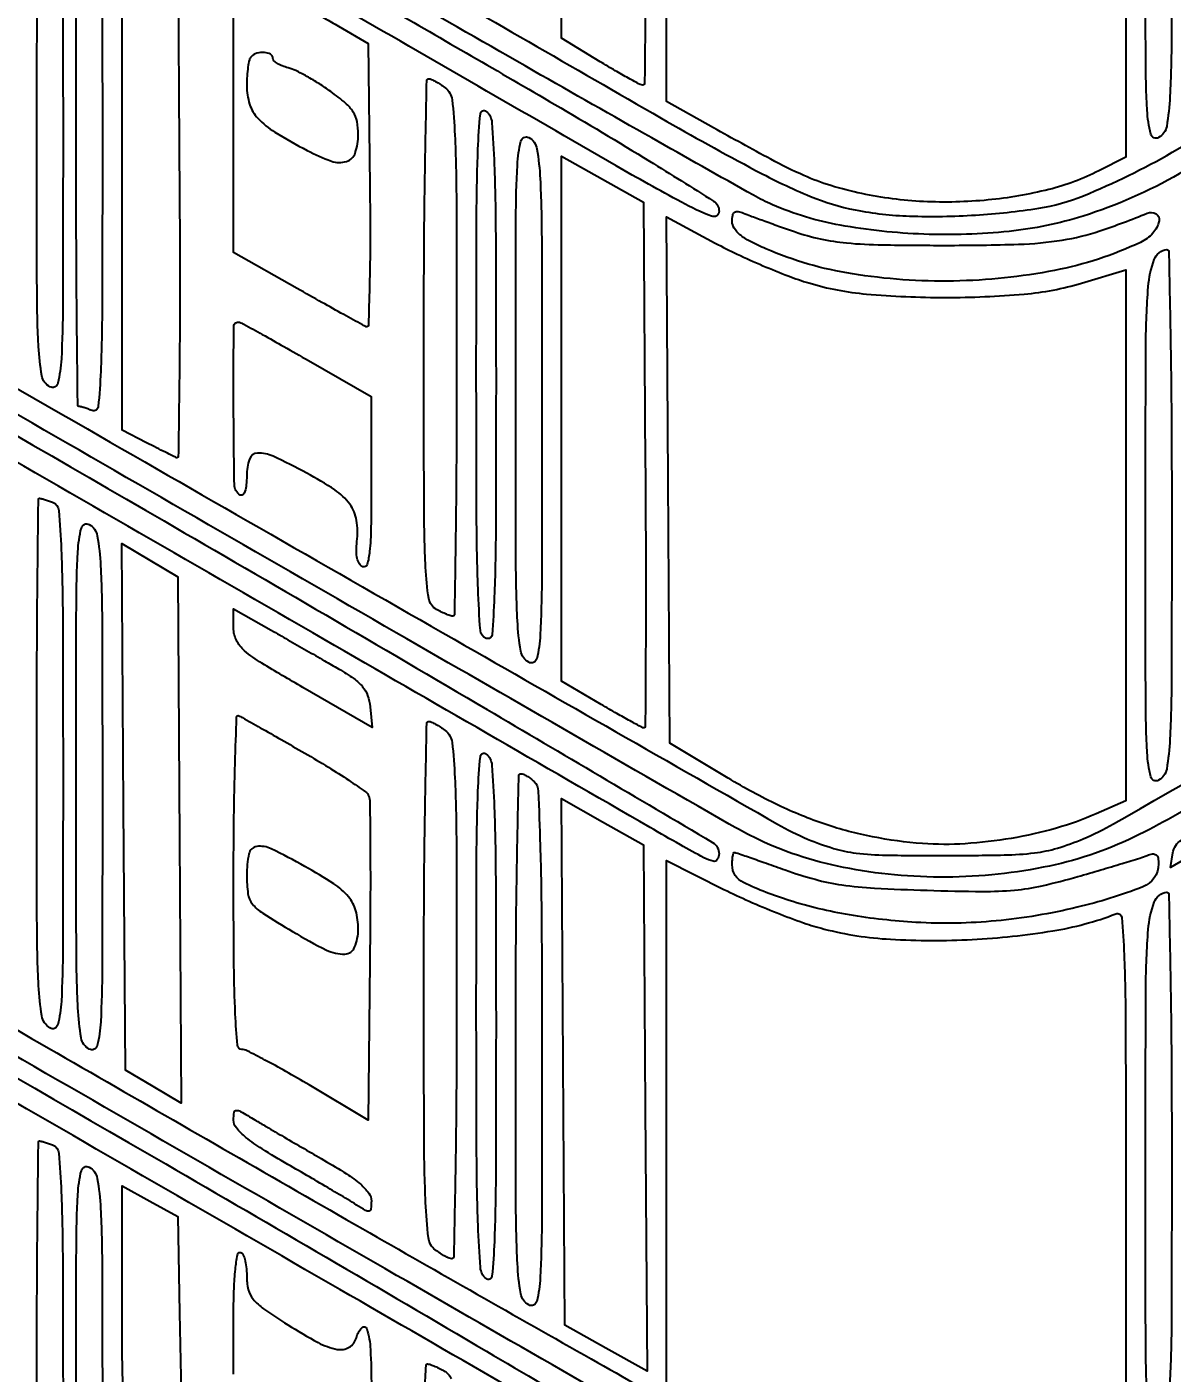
# Model space of a CAD drawing. Header units: millimetres. Extents: x -300689 to 10556, y -104928 to 107291.
# Drawn here: x -20661.48 to -20640.57, y 28027.07 to 28051.65 of the extents above; entities that cross this region are included whole.
import ezdxf

# ---------------------------------------------------------------- set-up
doc = ezdxf.new("R2010")
doc.units = ezdxf.units.MM
doc.layers.add('линии', color=7, linetype='Continuous')
doc.layers.add('Слой1', color=7, linetype='Continuous')
doc.styles.add('Ариал узк.', font='arial.ttf', dxfattribs={"width": 0.75, "height": 5})
doc.styles.add('стиль2', font='isocpeur.ttf', dxfattribs={"oblique": 15, "height": 2.5})
doc.dimstyles.new('1-1', dxfattribs={"dimscale": 0, "dimtxt": 2.7, "dimasz": 2, "dimexe": 1, "dimexo": 1, "dimgap": 1, "dimtad": 1, "dimdec": 0, "dimzin": 0, "dimdsep": 46, "dimtxsty": 'Ариал узк.', "dimblk1": 'ARCHTICK', "dimblk2": 'ARCHTICK', "dimsah": 1, "dimcen": 3, "dimdle": 0.5, "dimclrd": 256, "dimclre": 256, "dimclrt": 256, "dimadec": 0, "dimazin": 0, "dimtfac": 1, "dimtdec": 0, "dimtofl": 0, "dimtmove": 1, "dimatfit": 3, "dimldrblk": 'DOTSMALL', "dimfxl": 0, "dimtolj": 1, "dimtzin": 0, "dimarcsym": 0})

# ---------------------------------------------------------------- blocks, each defined once
blk = doc.blocks.new('_ARCHTICK')
at = {"color": 0, "linetype": 'ByBlock', "ltscale": 10, "const_width": 0.15}
blk.add_lwpolyline([(-0.5, -0.5), (0.5, 0.5)], dxfattribs=at)
blk = doc.blocks.new('*D107')
at = {"layer": 'Defpoints', "color": 0, "linetype": 'ByBlock', "ltscale": 0.25}
for p in [(-20696.566, 28031.376), (-20644.405, 28001.389), (-20648.602, 27994.088)]:
    blk.add_point(p, dxfattribs=at)
at = {"layer": 'линии', "linetype": 'ByBlock', "lineweight": -2, "ltscale": 0.25}
for p, q in [((-20697.064, 28030.509), (-20701.262, 28023.208)), ((-20701.197, 28024.324), (-20648.169, 27993.839)), ((-20644.903, 28000.522), (-20649.1, 27993.221))]:
    blk.add_line(p, q, dxfattribs=at)
at = {"layer": 'линии', "linetype": 'ByBlock', "lineweight": -2, "ltscale": 0.25, "xscale": 2, "yscale": 2, "zscale": 2}
for p, rotation in [((-20700.763, 28024.075), 150.1055145962632), ((-20648.602, 27994.088), 330.1055145962632)]:
    blk.add_blockref('_ARCHTICK', p, dxfattribs=dict(at, rotation=rotation))
at = {"layer": 'линии', "linetype": 'ByBlock', "ltscale": 0.25, "insert": (-20673.561, 28011.032), "char_height": 2.5, "attachment_point": 5, "rotation": 330.1055, "style": 'стиль2'}
blk.add_mtext('\\A1;1000', dxfattribs=at)
blk = doc.blocks.new('_DotSmall')
at = {"color": 0, "linetype": 'ByBlock', "const_width": 0.5}
blk.add_lwpolyline([(-0.0625, 0, 1), (0.0625, 0, 1)], format="xyb", close=True, dxfattribs=at)
blk = doc.blocks.new('*D108')
at = {"layer": 'Defpoints', "color": 0, "linetype": 'ByBlock', "ltscale": 0.25}
for p in [(-20581.776, 28037.45), (-20576.78, 28028.768), (-20644.444, 28001.385)]:
    blk.add_point(p, dxfattribs=at)
at = {"layer": 'линии', "linetype": 'ByBlock', "lineweight": -2, "ltscale": 0.25}
for p, q in [((-20581.277, 28036.583), (-20576.281, 28027.902)), ((-20639.881, 27992.455), (-20576.347, 28029.018)), ((-20643.945, 28000.519), (-20638.949, 27991.837))]:
    blk.add_line(p, q, dxfattribs=at)
at = {"layer": 'линии', "linetype": 'ByBlock', "lineweight": -2, "ltscale": 0.25, "xscale": 2, "yscale": 2, "zscale": 2}
for p, rotation in [((-20576.78, 28028.768), 29.91975393596303), ((-20639.448, 27992.704), 209.919753935963)]:
    blk.add_blockref('_ARCHTICK', p, dxfattribs=dict(at, rotation=rotation))
at = {"layer": 'линии', "linetype": 'ByBlock', "ltscale": 0.25, "insert": (-20609.236, 28012.686), "char_height": 2.5, "attachment_point": 5, "rotation": 29.9198, "style": 'стиль2'}
blk.add_mtext('\\A1;1200', dxfattribs=at)

msp = doc.modelspace()

# ---------------------------------------------------------------- linework, layer by layer
for points in [[(-20587.7542, 28175.7718, 0.000003), (-20607.9888, 28187.4736, 0.000096)], [(-20638.4823, 28147.8892, -0.001266), (-20641.5548, 28146.1271, -0.004672), (-20643.5088, 28145.0372, -0.001768), (-20644.9459, 28144.2597, -0.259879), (-20645.129, 28144.2627, 0.000291), (-20645.2752, 28144.3472), (-20650.6471, 28147.4477, 0.000002), (-20656.6119, 28150.8904, 0.000001), (-20663.6617, 28154.9592, -0.000248)], [(-20689.8745, 28164.198, -0.000006), (-20683.9242, 28160.766, -0.000031), (-20677.169, 28156.8691, -0.000019), (-20669.2829, 28152.3188, -0.000392), (-20659.5043, 28146.6657, -0.001527), (-20653.4663, 28143.1442, -0.000198), (-20648.9385, 28140.4824, -0.265741), (-20648.8415, 28140.3128, -0.023898), (-20648.8454, 28140.2323, -0.038107), (-20648.8571, 28140.1645, -0.044584), (-20648.8741, 28140.116, -0.294239), (-20648.8947, 28140.1028, -0.131394), (-20648.9355, 28140.1137, -0.000002), (-20655.0642, 28143.6439, -0.000172), (-20661.8146, 28147.5352, -0.000103), (-20669.8228, 28152.1575, 0.000222)], [(-20613.9332, 28145.0376, 0.000017), (-20587.7607, 28160.1886, 0.057807)], [(-20587.4386, 28159.8724, -0.000019), (-20614.101, 28144.4771, -0.000018), (-20640.7724, 28129.0791, -0.037469)], [(-20650.8381, 28147.1502, -0.000004), (-20645.423, 28144.0159, -0.063314)], [(-20644.2507, 28070.0039, 0.000011), (-20635.0942, 28075.2642, 0.000299)]]:
    msp.add_lwpolyline(points, format="xyb")
at = {"layer": 'Слой1'}
for points in [[(-20582.4325, 28045.5702, -0.000002), (-20613.3603, 28027.7154, -0.000003), (-20644.2434, 28009.8867, -0.131641), (-20644.4652, 28009.8273, -0.131717), (-20644.6926, 28009.8882, -0.000611), (-20646.8335, 28011.1285, -0.000321), (-20649.016, 28012.3983, -0.491909), (-20649.0262, 28012.477, -0.282385), (-20648.9851, 28012.4868, -0.007797), (-20648.8042, 28012.4246, -0.013841), (-20648.5877, 28012.3396, -0.008783), (-20648.3402, 28012.2291, 0.030909), (-20647.5152, 28011.9041, 0.031145), (-20646.6585, 28011.6841, 0.02874), (-20645.7206, 28011.56, 0.019842), (-20644.6499, 28011.5232, 0.01788), (-20643.6036, 28011.5661, 0.031503), (-20642.7471, 28011.6866, 0.033897), (-20641.9568, 28011.9057, 0.025085), (-20641.117, 28012.2494, 0.020593), (-20640.5576, 28012.5405, 0.00005), (-20632.7293, 28017.0336, 0.000326)], [(-20660.8991, 28068.0474, -0.000109), (-20658.978, 28066.9448, -0.000699), (-20656.1867, 28065.3366, -0.00011), (-20650.6978, 28062.1625, 0.005263), (-20648.2959, 28060.8064, 0.035356), (-20647.0536, 28060.2324, 0.05929), (-20646.0248, 28059.9766, 0.031315), (-20644.7098, 28059.8942, 0.019957), (-20643.8098, 28059.9301, 0.031277), (-20643.0434, 28060.04, 0.034024), (-20642.3458, 28060.2353, 0.030712), (-20641.6559, 28060.5288, 0.015184), (-20639.3331, 28061.7801, 0.000062), (-20613.9332, 28076.4784, 0.000017), (-20587.7607, 28091.6294, 0.057807)], [(-20587.4386, 28091.3132, -0.000019), (-20614.101, 28075.9179, -0.000018), (-20640.7724, 28060.5199, -0.037469), (-20641.6393, 28060.1027, -0.055191), (-20643.1481, 28059.6957, -0.041808), (-20644.86, 28059.5763, -0.042203), (-20646.5463, 28059.7426, -0.060637), (-20647.9768, 28060.191, -0.021835), (-20648.4058, 28060.4082, -0.000595), (-20650.2366, 28061.4405, -0.001231), (-20652.3846, 28062.662, -0.000844), (-20654.8169, 28064.0586, -0.001359), (-20657.7382, 28065.7531, -0.004794), (-20659.6019, 28066.8651, -0.001815)], [(-20654.7397, 28052.7779, 0.000554), (-20649.8998, 28049.9852, 0.008083), (-20648.1746, 28049.029, 0.023706), (-20647.1738, 28048.5548, 0.050253), (-20646.3539, 28048.306, 0.040798), (-20645.3629, 28048.1938, 0.023374), (-20644.159, 28048.2126, 0.023239), (-20643.0036, 28048.3388, 0.058259), (-20642.188, 28048.5659, 0.033948), (-20640.57, 28049.3593, 0.000061), (-20614.4214, 28064.4664, 0.000034), (-20587.9596, 28079.7612, 0.060489)], [(-20688.7136, 28060.6621, -0.00001), (-20682.8287, 28057.2654, -0.000031), (-20676.0263, 28053.3385, -0.00002), (-20668.1828, 28048.8095, 0.000384), (-20660.3724, 28044.3073, 0.00061), (-20653.6776, 28040.4658, 0.000121), (-20647.7736, 28037.0895, 0.029759), (-20647.2248, 28036.8178, 0.026638), (-20646.7546, 28036.6478, 0.043589), (-20646.3402, 28036.5609, 0.02599), (-20645.7886, 28036.5237, 0.004176), (-20644.7098, 28036.5159, 0.004229), (-20643.6358, 28036.5263, 0.025667), (-20643.0811, 28036.5649, 0.042831), (-20642.6643, 28036.6521, 0.026786), (-20642.1948, 28036.8211, 0.030325), (-20641.6396, 28037.096, 0.000071), (-20633.7544, 28041.6159, 0.000467)], [(-20649.2478, 28009.6272, 0.000006), (-20656.0263, 28013.5394, 0.000013), (-20663.9628, 28018.1196, 0.000009), (-20673.01, 28023.3402)], [(-20641.0216, 28025.6725, 0.000069), (-20614.6214, 28040.919, 0.000052), (-20588.0699, 28056.2614, 0.063882)], [(-20632.7268, 28041.7218, -0.000056), (-20640.4705, 28037.2749, -0.013951), (-20641.1712, 28036.8982, -0.064606), (-20642.8109, 28036.3249, -0.050135), (-20644.6925, 28036.1226, -0.050231), (-20646.5725, 28036.2988, -0.065636), (-20648.2072, 28036.8495, -0.016488), (-20648.6555, 28037.088, -0.000043), (-20654.7341, 28040.5848, -0.00027), (-20661.59, 28044.5344, -0.000169), (-20669.6199, 28049.1698, 0.000084), (-20677.6379, 28053.8002, 0.000137), (-20684.4552, 28057.7331, 0.000016), (-20690.5415, 28061.2418, 0.011734)], [(-20648.6639, 28025.3611, -0.000041), (-20654.727, 28028.8499, -0.000269), (-20661.5555, 28032.7848, -0.000168), (-20669.56, 28037.4067, 0.000048), (-20677.5644, 28042.0311, 0.000077), (-20684.393, 28045.9739, 0.000012), (-20690.4511, 28049.4703, 0.004886)], [(-20614.1941, 28064.1064, -0.00011), (-20640.4408, 28048.965, -0.054629), (-20642.196, 28048.194, -0.05057), (-20643.5453, 28047.9153, -0.034854), (-20645.1062, 28047.8639, -0.035194), (-20646.6316, 28048.0279, -0.058353), (-20647.8687, 28048.4025, -0.025578), (-20648.2141, 28048.5743, -0.00043), (-20650.0701, 28049.6217, -0.001104), (-20652.2268, 28050.8474, -0.000734), (-20654.695, 28052.2622, -0.001014)], [(-20644.2507, 28001.4447, 0.000011), (-20635.0942, 28006.705, 0.000299)], [(-20685.8379, 28047.2737, 0.000185), (-20674.5899, 28040.7908, -0.000168), (-20673.2789, 28040.0352, -0.000011), (-20669.5372, 28037.877, -0.000016), (-20665.0766, 28035.3039, -0.000012), (-20660.164, 28032.4696, 0.000767), (-20655.3442, 28029.6985, 0.00119), (-20651.1763, 28027.3239, 0.000339), (-20647.5421, 28025.268, 0.039558)], [(-20623.6143, 28035.2342, -0.000086), (-20632.3126, 28030.221, -0.000017), (-20639.9855, 28025.8009, -0.004304)], [(-20682.3871, 28029.8211, -0.000049), (-20679.585, 28028.2034, -0.000048), (-20676.6754, 28026.5228, -0.00007), (-20674.1109, 28025.0407, 0.000045), (-20667.6529, 28021.3081, 0.000039), (-20660.8855, 28017.3982, 0.000041), (-20654.5887, 28013.7615, 0.000083)], [(-20649.7996, 28026.8871), (-20649.7996, 28031.6561), (-20649.7996, 28036.4251), (-20648.7517, 28035.8992, 0.012379), (-20648.2935, 28035.6833, 0.009491), (-20647.783, 28035.4695, 0.009614), (-20647.2973, 28035.2876, 0.022351), (-20646.9254, 28035.1748, 0.048301), (-20645.7132, 28034.9875, 0.027149), (-20644.2222, 28034.9839, 0.027184), (-20642.7501, 28035.1408, 0.051512), (-20641.5999, 28035.451, -0.498249), (-20641.4902, 28035.3826, -0.012437), (-20641.447, 28034.702, -0.008695), (-20641.4216, 28033.495, -0.000923), (-20641.4164, 28030.6842), (-20641.4164, 28025.8469)], [(-20659.7057, 28026.6351, -0.021018), (-20659.7338, 28027.1766, -0.002437), (-20659.7397, 28028.3919), (-20659.7397, 28030.4839), (-20659.2307, 28030.2033), (-20658.7217, 28029.9227), (-20658.6886, 28028.1661), (-20658.6555, 28026.4095)], [(-20657.7038, 28027.0474), (-20657.7038, 28028.1579, -0.008834), (-20657.6958, 28028.6082, -0.018027), (-20657.6706, 28028.9608, -0.013892), (-20657.6346, 28029.2254, -0.367239), (-20657.584, 28029.2683, -0.278708), (-20657.5378, 28029.2404, -0.051836), (-20657.4994, 28029.1443, -0.042303), (-20657.4729, 28029.0079, -0.026827), (-20657.4642, 28028.8461, 0.056639), (-20657.4354, 28028.5927, 0.117803), (-20657.3476, 28028.4157, 0.067734), (-20657.156, 28028.2407, 0.009893), (-20656.7157, 28027.949, 0.017075), (-20656.162, 28027.6237, 0.077553), (-20655.8106, 28027.4985, 0.184807), (-20655.5928, 28027.5377, 0.1953), (-20655.463, 28027.7114, -0.126967), (-20655.3623, 28027.8923, -0.574002), (-20655.2702, 28027.8705, -0.062087), (-20655.2053, 28027.4975, -0.012071), (-20655.1888, 28026.8132, -0.006287)], [(-20654.2108, 28026.7575, -0.001714), (-20654.1905, 28027.2062, -0.400009), (-20654.163, 28027.2324, -0.086217), (-20654.1238, 28027.2256, -0.012142), (-20654.0471, 28027.196, -0.013553), (-20653.9572, 28027.1559, -0.011153), (-20653.8636, 28027.1084, -0.177126), (-20653.7334, 28026.9626, -0.067884)]]:
    msp.add_lwpolyline(points, format="xyb", dxfattribs=at)
for points in [[(-20587.4832, 28066.9887, -0.057816), (-20587.5664, 28066.9246, -0.000846), (-20588.0999, 28066.6056, -0.002305), (-20588.7218, 28066.239, -0.001518), (-20589.4406, 28065.8227, 0.00035), (-20591.981, 28064.3591, 0.000002), (-20615.042, 28051.0515, 0.000001), (-20638.561, 28037.4793, 0.000602), (-20640.0797, 28036.6004), (-20640.5994, 28036.2989), (-20640.5588, 28036.5629, -0.225443), (-20640.3995, 28036.7978, -0.000272), (-20635.2813, 28039.802, -0.00144), (-20627.9143, 28044.0925, -0.000251), (-20613.9914, 28052.138, -0.000305), (-20601.4395, 28059.3727, -0.001146), (-20593.5499, 28063.8896, -0.000098), (-20587.5312, 28067.3156, -0.503104), (-20587.4234, 28067.2681, -0.058171), (-20587.4151, 28067.1915, -0.050615), (-20587.424, 28067.1113, -0.053301), (-20587.4475, 28067.0396, -0.094025)], [(-20669.9154, 28048.955, -0.000323), (-20658.9726, 28042.6265, -0.001772), (-20653.0772, 28039.184, -0.000356), (-20648.9598, 28036.7562, -0.265301), (-20648.8415, 28036.549, -0.14931), (-20648.8742, 28036.442, -0.310822), (-20648.9516, 28036.4115, -0.067203), (-20649.118, 28036.4745, -0.0049), (-20649.5477, 28036.7124, -0.001961), (-20650.101, 28037.0288, -0.000009), (-20656.0477, 28040.4602, -0.000042), (-20662.8014, 28044.3582, -0.000026), (-20670.6837, 28048.9089, -0.000396), (-20680.4049, 28054.5324, -0.00151), (-20686.4581, 28058.0648, -0.000191), (-20691.018, 28060.7467, -0.263523), (-20691.1151, 28060.9149, -0.028808), (-20691.1111, 28060.9952, -0.045216), (-20691.0976, 28061.0629, -0.056906), (-20691.0775, 28061.1102, -0.270196), (-20691.0531, 28061.1245, -0.131338), (-20691.0042, 28061.1114, -0.000003), (-20684.8176, 28057.5497, -0.000204), (-20678.0006, 28053.6213, -0.000123)], [(-20650.1875, 28055.3803, -0.001476), (-20650.1809, 28053.5418, -0.002462), (-20650.1875, 28051.994, -0.000244), (-20650.2009, 28050.616, -0.41123), (-20650.2317, 28050.5856, -0.12285), (-20650.283, 28050.5984, -0.003213), (-20650.4919, 28050.7113, -0.006588), (-20650.7361, 28050.8495, -0.004435), (-20651.0115, 28051.0134), (-20651.7158, 28051.4413), (-20651.7158, 28056.2299), (-20651.7158, 28061.0186), (-20650.9673, 28060.5968), (-20650.2188, 28060.175)], [(-20647.7155, 28058.8531, 0.046375), (-20646.3263, 28058.515, 0.034076), (-20644.7452, 28058.3917, 0.034444), (-20643.1885, 28058.4838, 0.052853), (-20641.8757, 28058.7961), (-20641.4164, 28058.9582), (-20641.4164, 28054.1156), (-20641.4164, 28049.2731), (-20641.9081, 28049.0222, -0.056654), (-20642.8229, 28048.6794, -0.03732), (-20643.9315, 28048.4882, -0.036), (-20645.1093, 28048.4597, -0.040285), (-20646.2345, 28048.6049, -0.021805), (-20646.8019, 28048.7513, -0.030409), (-20647.293, 28048.9343, -0.019418), (-20647.8984, 28049.2316, -0.003963), (-20648.9439, 28049.8071), (-20649.798, 28050.2862), (-20649.7988, 28055.1028), (-20649.7996, 28059.9193), (-20649.0781, 28059.4965, 0.013181), (-20648.7551, 28059.3184, 0.009058), (-20648.3802, 28059.133, 0.009138), (-20648.0126, 28058.9676, 0.018316)], [(-20640.5781, 28054.5419, -0.000748), (-20640.5827, 28051.4509, -0.011428), (-20640.6103, 28050.3827, -0.029999), (-20640.6704, 28049.8319, -0.231703), (-20640.8176, 28049.6275, -0.488571), (-20640.9617, 28049.6914, -0.048236), (-20641.0265, 28050.126, -0.012249), (-20641.0531, 28051.1092, -0.000638), (-20641.0571, 28054.27, -0.001453), (-20641.0481, 28057.3718, -0.017454), (-20640.9994, 28058.5667, -0.049085), (-20640.8953, 28059.1599, -0.336668), (-20640.6739, 28059.3281, -0.407904), (-20640.6347, 28059.2897, -0.000394), (-20640.6062, 28057.9221, -0.003128), (-20640.585, 28056.3771, -0.001876)], [(-20654.8928, 28052.0046, -0.00122), (-20651.8408, 28050.2339, -0.00581), (-20650.1105, 28049.1973, -0.003344), (-20648.9439, 28048.4689, -0.256948), (-20648.8415, 28048.2829, -0.52959), (-20648.9775, 28048.1905, -0.029522), (-20649.5297, 28048.448, -0.006904), (-20650.7208, 28049.1131, -0.000198), (-20655.7624, 28052.0227, -0.00162), (-20658.2301, 28053.4588, -0.005601), (-20659.8148, 28054.412, -0.002434), (-20660.9644, 28055.1288, -0.252598), (-20661.0531, 28055.2862, -0.025454), (-20661.0505, 28055.3665, -0.040645), (-20661.0393, 28055.4342, -0.049244), (-20661.0221, 28055.4821, -0.289819), (-20661.0006, 28055.4957, -0.130519), (-20660.9576, 28055.4843, -0.000031), (-20659.1832, 28054.4702, -0.000624), (-20657.2171, 28053.3432, -0.000378)], [(-20660.8175, 28049.8029, -0.000627), (-20660.8216, 28046.5861, -0.012032), (-20660.8481, 28045.5856, -0.046709), (-20660.9126, 28045.1413, -0.490743), (-20661.057, 28045.0766, -0.230041), (-20661.2038, 28045.279, -0.031222), (-20661.2643, 28045.8143, -0.011756), (-20661.2919, 28046.8536, -0.000775), (-20661.2966, 28049.8513, -0.001609), (-20661.2908, 28051.6384, -0.002614), (-20661.2731, 28053.1563, -0.000389), (-20661.2494, 28054.5008, -0.194122), (-20661.2167, 28054.5776, -0.077955), (-20661.1747, 28054.6082, -0.038133), (-20661.1134, 28054.634, -0.036641), (-20661.0442, 28054.6515, -0.043841), (-20660.9772, 28054.6574, -0.398477), (-20660.8856, 28054.5706, -0.005286), (-20660.8484, 28053.7173, -0.007068), (-20660.8235, 28052.3854, -0.001153)], [(-20660.099, 28049.371, -0.000891), (-20660.104, 28046.5347, -0.009124), (-20660.1296, 28045.3607, -0.014717), (-20660.1746, 28044.7149, -0.494913), (-20660.2884, 28044.6447, 0.008099), (-20660.3646, 28044.6725, 0.009838), (-20660.4369, 28044.696, 0.008575), (-20660.4982, 28044.7135, 0.065182), (-20660.5279, 28044.7173, -0.411072), (-20660.5485, 28044.7377, -0.000105), (-20660.5633, 28046.1434, -0.001612), (-20660.5744, 28047.7104, -0.000967), (-20660.578, 28049.5718, -0.000627), (-20660.574, 28052.7886, -0.012032), (-20660.5474, 28053.7892, -0.046709), (-20660.483, 28054.2334, -0.490743), (-20660.3385, 28054.2981, -0.23185), (-20660.1913, 28054.0935, -0.02989), (-20660.1312, 28053.5414, -0.011398), (-20660.1036, 28052.4705, -0.000746)], [(-20658.6904, 28048.5419, -0.001774), (-20658.685, 28046.703, -0.003), (-20658.6951, 28045.1622, -0.000403), (-20658.7133, 28043.8049, -0.54686), (-20658.7503, 28043.7819, -0.004897), (-20658.8078, 28043.81, -0.000473), (-20658.9466, 28043.8798, -0.000601), (-20659.1119, 28043.9633, -0.000475), (-20659.2906, 28044.054), (-20659.7397, 28044.2827), (-20659.7397, 28049.1176), (-20659.7397, 28053.9524), (-20659.2307, 28053.649), (-20658.7217, 28053.3455)], [(-20655.7876, 28051.6616), (-20655.2487, 28051.3474), (-20655.2164, 28048.7402, -0.003533), (-20655.2111, 28047.7432, -0.006035), (-20655.2226, 28046.9108, -0.001589), (-20655.2433, 28046.1992, -0.523657), (-20655.2828, 28046.1736, -0.028357), (-20655.3535, 28046.2076, -0.000595), (-20655.6936, 28046.3959, -0.001381), (-20656.0906, 28046.6177, -0.00093), (-20656.5426, 28046.873), (-20657.7037, 28047.5317), (-20657.7037, 28050.1453), (-20657.7038, 28052.7588), (-20657.0151, 28052.3673, -0.000692), (-20656.7122, 28052.1944, -0.000482), (-20656.3705, 28051.9984, -0.000486), (-20656.043, 28051.8097, -0.001005)], [(-20657.3844, 28051.1045, 0.140499), (-20657.4155, 28051.0484, 0.019403), (-20657.4408, 28050.9159, 0.020992), (-20657.4584, 28050.7526, 0.016376), (-20657.4642, 28050.5743, 0.078249), (-20657.4116, 28050.2398, 0.110216), (-20657.2589, 28049.9804, 0.067878), (-20656.9511, 28049.7295, 0.015127), (-20656.3604, 28049.3929, 0.035825), (-20655.9192, 28049.1979, 0.162958), (-20655.6423, 28049.1919, 0.241677), (-20655.4823, 28049.3488, 0.080331), (-20655.4283, 28049.6829, 0.046888), (-20655.4507, 28049.9207, 0.095521), (-20655.5196, 28050.0944, 0.074087), (-20655.6609, 28050.2567, 0.019936), (-20655.93, 28050.4685, 0.015189), (-20656.1424, 28050.6127, 0.014661), (-20656.3657, 28050.7456, 0.014749), (-20656.5689, 28050.8509, 0.050699), (-20656.7085, 28050.9014, -0.034139), (-20656.8144, 28050.9358, -0.046199), (-20656.9039, 28050.9818, -0.054543), (-20656.9662, 28051.0318, -0.199009), (-20656.9852, 28051.0776, 0.27504), (-20657.0274, 28051.1485, 0.107867), (-20657.1411, 28051.1815, 0.087437), (-20657.2792, 28051.1667, 0.126649)], [(-20653.8415, 28050.5386, -0.203976), (-20653.7157, 28050.3184, -0.018487), (-20653.6642, 28049.6732, -0.009761), (-20653.6372, 28048.5069, -0.000911), (-20653.6319, 28045.6323, -0.001337), (-20653.6368, 28043.8119, -0.00223), (-20653.6518, 28042.2795, -0.000201), (-20653.6719, 28040.9124, -0.409805), (-20653.6997, 28040.885, -0.086217), (-20653.7388, 28040.8918, -0.012142), (-20653.8156, 28040.9214, -0.013553), (-20653.9054, 28040.9615, -0.011153), (-20653.9991, 28041.009, -0.235699), (-20654.1411, 28041.2094, -0.026597), (-20654.1986, 28041.7803, -0.011008), (-20654.226, 28042.8714, -0.000778), (-20654.2307, 28045.9192, -0.001759), (-20654.2243, 28047.7542, -0.002936), (-20654.2043, 28049.2983, -0.000348), (-20654.1777, 28050.667, -0.420733), (-20654.1409, 28050.7015, -0.094564), (-20654.0933, 28050.6903, -0.019699), (-20654.0159, 28050.6521, -0.020021), (-20653.9283, 28050.5998, -0.017735)], [(-20652.9134, 28045.1855, -0.000964), (-20652.9186, 28042.4451, -0.008581), (-20652.944, 28041.239, -0.011516), (-20652.9863, 28040.5494, -0.499492), (-20653.093, 28040.4824, -0.290707), (-20653.1994, 28040.6258, -0.009066), (-20653.2412, 28041.3894, -0.008094), (-20653.267, 28042.6618, -0.001028), (-20653.2726, 28045.4035, -0.000902), (-20653.2676, 28048.2178, -0.008643), (-20653.2425, 28049.4169, -0.015213), (-20653.1981, 28050.0634, -0.600958), (-20653.093, 28050.1065, -0.203288), (-20652.9887, 28049.9047, -0.009841), (-20652.9454, 28049.1339, -0.008024), (-20652.9192, 28047.8552, -0.001098)], [(-20652.075, 28044.7089, -0.000636), (-20652.0791, 28041.5349, -0.012197), (-20652.1057, 28040.5476, -0.04787), (-20652.1704, 28040.1108, -0.489091), (-20652.3146, 28040.0467, -0.231751), (-20652.4618, 28040.2512, -0.029963), (-20652.5218, 28040.8024, -0.011418), (-20652.5495, 28041.8715, -0.000747), (-20652.5541, 28044.9653, -0.000636), (-20652.55, 28048.1393, -0.012197), (-20652.5234, 28049.1266, -0.04787), (-20652.4588, 28049.5634, -0.489091), (-20652.3146, 28049.6275, -0.231751), (-20652.1674, 28049.423, -0.029963), (-20652.1073, 28048.8718, -0.011418), (-20652.0797, 28047.8027, -0.000747)], [(-20669.8576, 28037.196, -0.000324), (-20658.9431, 28030.8839, -0.001793), (-20653.0861, 28027.4636, -0.000408), (-20649.0166, 28025.0629, -0.225018), (-20648.8615, 28024.8334, -0.042611), (-20648.8514, 28024.6824, -0.438424), (-20648.8931, 28024.6453, -0.106052), (-20648.9915, 28024.677, -0.003675), (-20649.3405, 28024.8818, 0.003655), (-20649.7551, 28025.1251, 0.000009), (-20655.7657, 28028.5928, 0.000057), (-20662.5404, 28032.5002, 0.000036), (-20670.4847, 28037.0801, -0.000364), (-20680.6976, 28042.9769, -0.001632), (-20686.6638, 28046.4535, -0.000257), (-20691.0052, 28049.0053, -0.261628), (-20691.1134, 28049.1912, -0.061065), (-20691.1043, 28049.2764, -0.126888), (-20691.0736, 28049.3353, -0.170476), (-20691.0253, 28049.3616, -0.132848), (-20690.9653, 28049.3555, -0.03907), (-20690.846, 28049.2987, -0.000007), (-20684.7025, 28045.7597, -0.000162), (-20677.9037, 28041.8402, -0.000098)], [(-20650.1875, 28043.6492, -0.00107), (-20650.1794, 28041.8086, -0.001785), (-20650.1815, 28040.2591, -0.000129), (-20650.1886, 28038.8714, -0.412628), (-20650.211, 28038.8491, -0.123612), (-20650.2497, 28038.8588, -0.001738), (-20650.4627, 28038.9739, -0.004725), (-20650.709, 28039.1112, -0.00308), (-20650.9908, 28039.274), (-20651.7158, 28039.6989), (-20651.7158, 28044.4945), (-20651.7158, 28049.2901), (-20650.9673, 28048.8697), (-20650.2188, 28048.4493)], [(-20647.4643, 28047.91, 0.030388), (-20646.994, 28047.7774, 0.030817), (-20646.5133, 28047.7037, 0.018699), (-20645.8559, 28047.6686, 0.003977), (-20644.7098, 28047.6595, 0.007639), (-20643.3752, 28047.6799, 0.031998), (-20642.5763, 28047.7556, 0.040958), (-20641.8925, 28047.9232, 0.018474), (-20641.0272, 28048.2481, -0.239901), (-20640.8651, 28048.236, -0.321985), (-20640.8094, 28048.1048, -0.128216), (-20640.9255, 28047.8795, -0.100466), (-20641.1469, 28047.7148, -0.061827), (-20642.7156, 28047.2022, -0.043802), (-20644.5596, 28047.0083, -0.043824), (-20646.4078, 28047.1386, -0.062152), (-20647.9892, 28047.597, -0.017975), (-20648.2773, 28047.7334, -0.051893), (-20648.4616, 28047.8546, -0.081473), (-20648.566, 28047.973, -0.140943), (-20648.602, 28048.0982, -0.045302), (-20648.5918, 28048.2101, -0.194585), (-20648.5567, 28048.2655, -0.206057), (-20648.4945, 28048.279, -0.051109), (-20648.3924, 28048.2481, 0.009997), (-20648.2698, 28048.1997, 0.00169), (-20648.0333, 28048.1126, 0.001846), (-20647.7548, 28048.0123, 0.001641)], [(-20647.2025, 28046.9729, 0.051742), (-20646.1528, 28046.7705, 0.021654), (-20644.7121, 28046.7075, 0.021648), (-20643.2721, 28046.7692, 0.052006), (-20642.2248, 28046.9707), (-20641.4164, 28047.2154), (-20641.4164, 28042.3668), (-20641.4164, 28037.5183), (-20641.9589, 28037.2783, -0.035134), (-20642.6831, 28037.017, -0.026638), (-20643.507, 28036.8304, -0.026562), (-20644.3493, 28036.732, -0.034126), (-20645.129, 28036.7359, -0.030115), (-20646.039, 28036.858, -0.032766), (-20646.9019, 28037.0868, -0.031116), (-20647.7649, 28037.4383, -0.022734), (-20648.6761, 28037.9297), (-20649.7397, 28038.5672), (-20649.771, 28043.3746), (-20649.8023, 28048.1819), (-20648.9105, 28047.7009, 0.013734), (-20648.5095, 28047.4986, 0.009202), (-20648.0409, 28047.2886, 0.009271), (-20647.579, 28047.1017, 0.018005)], [(-20640.5781, 28042.8054, -0.000748), (-20640.5827, 28039.7145, -0.011428), (-20640.6103, 28038.6462, -0.029999), (-20640.6704, 28038.0955, -0.231703), (-20640.8176, 28037.891, -0.490489), (-20640.962, 28037.9556, -0.046887), (-20641.0265, 28038.3987, -0.012058), (-20641.0531, 28039.3972, -0.000628), (-20641.0571, 28042.6074, -0.001082), (-20641.0501, 28045.8409, -0.01844), (-20641.0063, 28046.9029, -0.06772), (-20640.8982, 28047.4021, -0.286843), (-20640.6679, 28047.5821, -0.439237), (-20640.6311, 28047.5497, -0.000351), (-20640.6045, 28046.1829, -0.002942), (-20640.5845, 28044.64, -0.001759)], [(-20656.3378, 28045.5557), (-20655.1921, 28044.897), (-20655.1905, 28043.3139, -0.003858), (-20655.1959, 28042.5016, -0.021516), (-20655.2209, 28042.0667, -0.042591), (-20655.2653, 28041.8301, -0.442535), (-20655.344, 28041.7904, -0.165391), (-20655.4063, 28041.8423, -0.079778), (-20655.4463, 28041.9396, -0.057416), (-20655.4623, 28042.0776, -0.029291), (-20655.4522, 28042.2521, 0.068441), (-20655.4601, 28042.6378, 0.119414), (-20655.5825, 28042.9313, 0.087464), (-20655.8574, 28043.1947, 0.024908), (-20656.3666, 28043.4995, 0.01236), (-20656.984, 28043.8093, 0.121294), (-20657.2674, 28043.8664, 0.309406), (-20657.414, 28043.7566, 0.082179), (-20657.4642, 28043.4528, -0.023007), (-20657.472, 28043.2843, -0.059005), (-20657.4974, 28043.1651, -0.125298), (-20657.5364, 28043.1051, -0.336396), (-20657.584, 28043.1006, -0.25584), (-20657.6901, 28043.2874, -0.003076), (-20657.7034, 28044.7336, -0.002838), (-20657.6996, 28046.1806, -0.517501), (-20657.5936, 28046.2543, -0.039027), (-20657.5164, 28046.2192, -0.000982), (-20657.1793, 28046.0326, -0.0021), (-20656.7848, 28045.811, -0.00143)], [(-20582.1576, 28044.2971, -0.060638), (-20582.1916, 28044.2716, -0.000001), (-20590.3633, 28039.5493, -0.000061), (-20599.3599, 28034.3519, -0.000036), (-20610.0393, 28028.1851, 0.000011), (-20620.9374, 28021.8927, 0.000015), (-20630.6365, 28016.2919, 0.000009), (-20638.8301, 28011.5599, 0.000223), (-20641.0571, 28010.2724), (-20644.2308, 28008.4357), (-20644.2682, 28008.9244, -0.010054), (-20644.279, 28009.1152, -0.014561), (-20644.2802, 28009.284, -0.010115), (-20644.2743, 28009.4226, -0.182729), (-20644.2564, 28009.4624, -0.065401), (-20644.2113, 28009.497, -0.000001), (-20635.1136, 28014.7564, -0.000078), (-20625.0937, 28020.5468, -0.000047), (-20613.2011, 28027.4155), (-20582.1951, 28045.3193), (-20582.1576, 28044.8262, -0.007561), (-20582.146, 28044.6346, -0.011384), (-20582.1422, 28044.4674, -0.006372), (-20582.144, 28044.3281, -0.197266)], [(-20661.007, 28042.968, -0.287428), (-20660.8933, 28042.8168, -0.011576), (-20660.8491, 28042.1013, -0.008674), (-20660.8229, 28040.869, -0.000965), (-20660.8175, 28038.0568, -0.00062), (-20660.8215, 28034.8439, -0.01214), (-20660.848, 28033.8535, -0.050656), (-20660.9138, 28033.4251, -0.506568), (-20661.057, 28033.3679, -0.214166), (-20661.2037, 28033.5867, -0.029985), (-20661.2642, 28034.1411, -0.011421), (-20661.2919, 28035.2111, -0.000762), (-20661.2966, 28038.2791, -0.000986), (-20661.293, 28040.105, -0.001644), (-20661.2819, 28041.642, -0.000109), (-20661.2671, 28043.0204, -0.411009), (-20661.2465, 28043.0407, -0.065182), (-20661.2168, 28043.0368, -0.008575), (-20661.1555, 28043.0194, -0.009838), (-20661.0832, 28042.9958, -0.008099)], [(-20660.099, 28037.6431, -0.000636), (-20660.103, 28034.4691, -0.012197), (-20660.1296, 28033.4818, -0.04787), (-20660.1943, 28033.045, -0.489091), (-20660.3385, 28032.9809, -0.231751), (-20660.4857, 28033.1854, -0.029963), (-20660.5458, 28033.7366, -0.011418), (-20660.5734, 28034.8057, -0.000747), (-20660.578, 28037.8995, -0.000636), (-20660.574, 28041.0734, -0.012197), (-20660.5474, 28042.0607, -0.04787), (-20660.4827, 28042.4976, -0.489091), (-20660.3385, 28042.5617, -0.231751), (-20660.1913, 28042.3572, -0.029963), (-20660.1312, 28041.806, -0.011418), (-20660.1036, 28040.7368, -0.000747)], [(-20655.7876, 28039.9259, -0.020806), (-20655.5091, 28039.7481, -0.066887), (-20655.3475, 28039.5995, -0.089575), (-20655.2569, 28039.4395, -0.059661), (-20655.2113, 28039.2331), (-20655.174, 28038.8536), (-20656.4389, 28039.5856, -0.004854), (-20657.1876, 28040.0287, -0.04119), (-20657.5041, 28040.2577, -0.10077), (-20657.6515, 28040.4472, -0.115601), (-20657.7038, 28040.67), (-20657.7038, 28041.0224), (-20657.0151, 28040.6308, -0.000619), (-20656.7122, 28040.458, -0.000431), (-20656.3705, 28040.2622, -0.000435), (-20656.043, 28040.0737, -0.0009)], [(-20656.4032, 28038.3857, -0.006723), (-20655.9729, 28038.1293, -0.009821), (-20655.6015, 28037.8911, -0.005743), (-20655.2977, 28037.6826, -0.148936), (-20655.2372, 28037.605, -0.089327), (-20655.2164, 28037.4958, -0.000804), (-20655.2094, 28036.6581, -0.002729), (-20655.2081, 28035.6934, -0.001756), (-20655.2166, 28034.5747), (-20655.2487, 28031.6821), (-20656.3265, 28032.3261, 0.005344), (-20656.7503, 28032.5732, 0.007652), (-20657.1317, 28032.7825, 0.00453), (-20657.4556, 28032.9501, 0.108552), (-20657.5541, 28032.9755, -0.379672), (-20657.6345, 28033.0522, -0.008666), (-20657.6723, 28033.6235, -0.0101), (-20657.6973, 28034.5, -0.002084), (-20657.7038, 28036.0447, -0.002868), (-20657.697, 28037.2168, -0.004878), (-20657.6762, 28038.1969, -0.001039), (-20657.6482, 28039.0444, -0.526446), (-20657.61, 28039.0687, -0.027516), (-20657.5429, 28039.0356, -0.000567), (-20657.2169, 28038.8516, -0.001327), (-20656.8365, 28038.635, -0.000893)], [(-20653.8415, 28038.8022, -0.203976), (-20653.7157, 28038.582, -0.018487), (-20653.6642, 28037.9367, -0.009761), (-20653.6372, 28036.7704, -0.000911), (-20653.6319, 28033.8958, -0.001773), (-20653.6384, 28032.0757, -0.00296), (-20653.6583, 28030.5442, -0.000353), (-20653.685, 28029.1869, -0.420681), (-20653.7217, 28029.1524, -0.094564), (-20653.7694, 28029.1636, -0.019699), (-20653.8467, 28029.2018, -0.020021), (-20653.9343, 28029.2541, -0.017735), (-20654.0211, 28029.3153, -0.203976), (-20654.1469, 28029.5355, -0.018487), (-20654.1985, 28030.1807, -0.009761), (-20654.2255, 28031.347, -0.000911), (-20654.2307, 28034.2216, -0.001773), (-20654.2243, 28036.0417, -0.00296), (-20654.2043, 28037.5732, -0.000353), (-20654.1777, 28038.9305, -0.420681), (-20654.1409, 28038.9651, -0.094564), (-20654.0933, 28038.9539, -0.019699), (-20654.0159, 28038.9156, -0.020021), (-20653.9283, 28038.8633, -0.017735)], [(-20582.1583, 28038.1042), (-20582.1951, 28037.5987), (-20613.153, 28019.7275, -0.000112), (-20625.0306, 28012.8745, -0.000186), (-20635.0455, 28007.104, -0.000003), (-20644.1335, 28001.8723, -0.114276), (-20644.2077, 28001.8498, -0.363176), (-20644.2433, 28001.8757, -0.031494), (-20644.2652, 28001.9947, -0.029994), (-20644.2748, 28002.1576, -0.017727), (-20644.2676, 28002.3522), (-20644.2308, 28002.8612), (-20613.2728, 28020.7306, -0.000116), (-20601.3953, 28027.5829, -0.000193), (-20591.3803, 28033.3523, -0.000003), (-20582.2924, 28038.583, -0.118778), (-20582.2181, 28038.6048, -0.358002), (-20582.1825, 28038.5784, -0.031503), (-20582.1607, 28038.4597, -0.030082), (-20582.1511, 28038.2976, -0.017871)], [(-20652.9134, 28033.4306, -0.000913), (-20652.9184, 28030.6522, -0.008758), (-20652.9435, 28029.4687, -0.015619), (-20652.9881, 28028.8322, -0.600234), (-20653.093, 28028.7893, -0.203384), (-20653.1973, 28028.9913, -0.009783), (-20653.2406, 28029.765, -0.007995), (-20653.2668, 28031.0484, -0.001093), (-20653.2726, 28033.7288, -0.000913), (-20653.2676, 28036.5072, -0.008758), (-20653.2425, 28037.6907, -0.015619), (-20653.1979, 28038.3271, -0.600234), (-20653.093, 28038.3701, -0.203384), (-20652.9887, 28038.1681, -0.009783), (-20652.9454, 28037.3943, -0.007995), (-20652.9192, 28036.111, -0.001093)], [(-20652.2188, 28037.8671, -0.187613), (-20652.143, 28037.6948, -0.003584), (-20652.1068, 28036.7013, -0.005849), (-20652.0818, 28035.2784, -0.001459), (-20652.075, 28032.9527, -0.000638), (-20652.0791, 28029.7919, -0.012249), (-20652.1057, 28028.8087, -0.048236), (-20652.1704, 28028.3742, -0.488571), (-20652.3146, 28028.3102, -0.231703), (-20652.4618, 28028.5147, -0.029999), (-20652.5218, 28029.0654, -0.011428), (-20652.5495, 28030.1337, -0.000748), (-20652.5541, 28033.2246, -0.001876), (-20652.5472, 28035.0599, -0.003128), (-20652.5259, 28036.6048, -0.000394), (-20652.4975, 28037.9724, -0.407904), (-20652.4583, 28038.0108, -0.102712), (-20652.4117, 28038.0011, -0.032763), (-20652.3484, 28037.9686, -0.031128), (-20652.2808, 28037.9221, -0.030136)], [(-20657.4642, 28036.1599, 0.03388), (-20657.4412, 28035.8195, 0.137525), (-20657.3594, 28035.6308, 0.081027), (-20657.1699, 28035.4622, 0.007298), (-20656.6268, 28035.1288, 0.017809), (-20656.007, 28034.7898, 0.125414), (-20655.6739, 28034.717, 0.293678), (-20655.4938, 28034.8416, 0.098817), (-20655.4283, 28035.1698, 0.065366), (-20655.4729, 28035.5096, 0.110976), (-20655.6053, 28035.7625, 0.07314), (-20655.8754, 28036.0002, 0.016474), (-20656.401, 28036.3171, 0.013308), (-20657.0151, 28036.6393, 0.151977), (-20657.2821, 28036.6809, 0.313015), (-20657.4232, 28036.5486, 0.052684)], [(-20647.6349, 28036.2536, 0.020323), (-20647.09, 28036.0821, 0.030358), (-20646.6012, 28035.9812, 0.022107), (-20646.0023, 28035.922, 0.005913), (-20645.0456, 28035.8812, 0.005406), (-20644.0323, 28035.8609, 0.025035), (-20643.4471, 28035.8849, 0.032983), (-20642.945, 28035.9643, 0.014382), (-20642.2911, 28036.1324, 0.001715), (-20641.872, 28036.2546, 0.002159), (-20641.4849, 28036.3708, 0.001718), (-20641.161, 28036.4708, 0.017197), (-20641.0272, 28036.5176, -0.054493), (-20640.9265, 28036.5447, -0.200021), (-20640.8637, 28036.5293, -0.188174), (-20640.8281, 28036.4728, -0.04776), (-20640.8176, 28036.3629, -0.310499), (-20641.1057, 28035.9437, -0.032543), (-20642.3054, 28035.5706, -0.035373), (-20643.7845, 28035.3233, -0.038139), (-20645.2466, 28035.2959, -0.027132), (-20646.4627, 28035.4323, -0.034423), (-20647.5616, 28035.6952, -0.034512), (-20648.3955, 28036.0212, -0.290041), (-20648.602, 28036.3472, -0.016192), (-20648.5992, 28036.434, -0.026444), (-20648.5905, 28036.5071, -0.024655), (-20648.5783, 28036.562, -0.337417), (-20648.563, 28036.5737, -0.082707), (-20648.5335, 28036.5688, -0.0005), (-20648.2743, 28036.4796, -0.002057), (-20647.9785, 28036.3763, -0.001307)], [(-20640.5781, 28031.0935, -0.000762), (-20640.5828, 28028.0255, -0.011421), (-20640.6105, 28026.9555, -0.029985), (-20640.671, 28026.4011, -0.214166), (-20640.8176, 28026.1823, -0.506648), (-20640.9609, 28026.2395, -0.0506), (-20641.0266, 28026.6682, -0.012132), (-20641.0531, 28027.6592, -0.00062), (-20641.0571, 28030.8741, -0.001082), (-20641.0501, 28034.1055, -0.018452), (-20641.0063, 28035.1668, -0.067774), (-20640.8982, 28035.6656, -0.286772), (-20640.6679, 28035.8457, -0.439204), (-20640.6311, 28035.8132, -0.000354), (-20640.6045, 28034.4536, -0.002957), (-20640.5845, 28032.9187, -0.001768)], [(-20656.0571, 28030.9555, -0.011159), (-20655.6424, 28030.7042, -0.036011), (-20655.3839, 28030.512, -0.057255), (-20655.2358, 28030.3515, -0.159013), (-20655.1888, 28030.2073, -0.025855), (-20655.1962, 28030.0642, -0.309798), (-20655.2302, 28030.0242, -0.200701), (-20655.293, 28030.0325, -0.012146), (-20655.4583, 28030.134, 0.008988), (-20655.6186, 28030.2339, 0.001407), (-20655.9388, 28030.4243, 0.001564), (-20656.3177, 28030.6465, 0.001364), (-20656.7157, 28030.8768, -0.00968), (-20657.1836, 28031.158, -0.031081), (-20657.4787, 28031.3699, -0.047499), (-20657.6521, 28031.5414, -0.175799), (-20657.7038, 28031.6838, -0.033589), (-20657.6941, 28031.8272, -0.371467), (-20657.6543, 28031.8625, -0.134165), (-20657.576, 28031.8423, -0.005141), (-20657.3145, 28031.6891, 0.002364), (-20657.1082, 28031.5667, 0.000662), (-20656.7846, 28031.3773, 0.000668), (-20656.418, 28031.1641, 0.000703)], [(-20661.007, 28031.2315, -0.287116), (-20660.8934, 28031.0807, -0.011769), (-20660.8491, 28030.3724, -0.008758), (-20660.823, 28029.1519, -0.000976), (-20660.8175, 28026.3684, -0.000893), (-20660.8226, 28023.5373, -0.00914), (-20660.8482, 28022.3654, -0.014768), (-20660.8932, 28021.7209, -0.494828), (-20661.007, 28021.6507, 0.008099), (-20661.0832, 28021.6786, 0.009838), (-20661.1555, 28021.7021, 0.008575), (-20661.2168, 28021.7195, 0.065182), (-20661.2465, 28021.7234, -0.411029), (-20661.2671, 28021.7438, -0.000108), (-20661.2819, 28023.1306, -0.001634), (-20661.293, 28024.6769, -0.00098), (-20661.2966, 28026.5138, -0.00098), (-20661.293, 28028.3507, -0.001634), (-20661.2819, 28029.897, -0.000108), (-20661.2671, 28031.2839, -0.411029), (-20661.2465, 28031.3042, -0.065182), (-20661.2168, 28031.3003, -0.008575), (-20661.1555, 28031.2829, -0.009838), (-20661.0832, 28031.2594, -0.008099)], [(-20660.099, 28025.9066, -0.000636), (-20660.103, 28022.7326, -0.012197), (-20660.1296, 28021.7453, -0.04787), (-20660.1943, 28021.3085, -0.489091), (-20660.3385, 28021.2444, -0.231751), (-20660.4857, 28021.4489, -0.029963), (-20660.5458, 28022.0001, -0.011418), (-20660.5734, 28023.0692, -0.000747), (-20660.578, 28026.163, -0.000636), (-20660.574, 28029.3369, -0.012197), (-20660.5474, 28030.3243, -0.04787), (-20660.4827, 28030.7611, -0.489091), (-20660.3385, 28030.8252, -0.231751), (-20660.1913, 28030.6207, -0.029963), (-20660.1312, 28030.0695, -0.011418), (-20660.1036, 28029.0004, -0.000747)]]:
    msp.add_lwpolyline(points, format="xyb", close=True, dxfattribs=at)
for points in [[(-20658.6904, 28036.8029), (-20658.6591, 28031.9968), (-20659.1695, 28032.2982), (-20659.6798, 28032.5996), (-20659.7111, 28037.4086), (-20659.7424, 28042.2176), (-20659.2321, 28041.9133), (-20658.7217, 28041.609)], [(-20650.1875, 28031.905), (-20650.1562, 28027.0972), (-20650.906, 28027.5198), (-20651.6559, 28027.9423), (-20651.6872, 28032.7487), (-20651.7185, 28037.5551), (-20650.9686, 28037.134), (-20650.2188, 28036.7128)]]:
    msp.add_lwpolyline(points, close=True, dxfattribs=at)

# ---------------------------------------------------------------- dimensions: what is measured, and where the dimension line sits
at = {"layer": 'линии', "linetype": 'ByBlock', "ltscale": 0.25}
for p1, p2, distance, text, picture, middle in [((-20644.4438, 28001.3854), (-20581.7759, 28037.4497), -10.0163, '1200', '*D108', (-20609.2361, 28012.6863)), ((-20696.5659, 28031.3761), (-20644.4047, 28001.3888), -8.4216, '1000', '*D107', (-20673.5612, 28011.0321))]:
    dim = msp.add_aligned_dim(p1=p1, p2=p2, distance=distance, text=text, dimstyle='1-1', override={"dimscale": 1, "dimtxsty": 'стиль2'}, dxfattribs=at)
    dim.commit()
    dim.dimension.update_dxf_attribs({"geometry": picture, "text_midpoint": middle})

doc.saveas('drawing.dxf')
